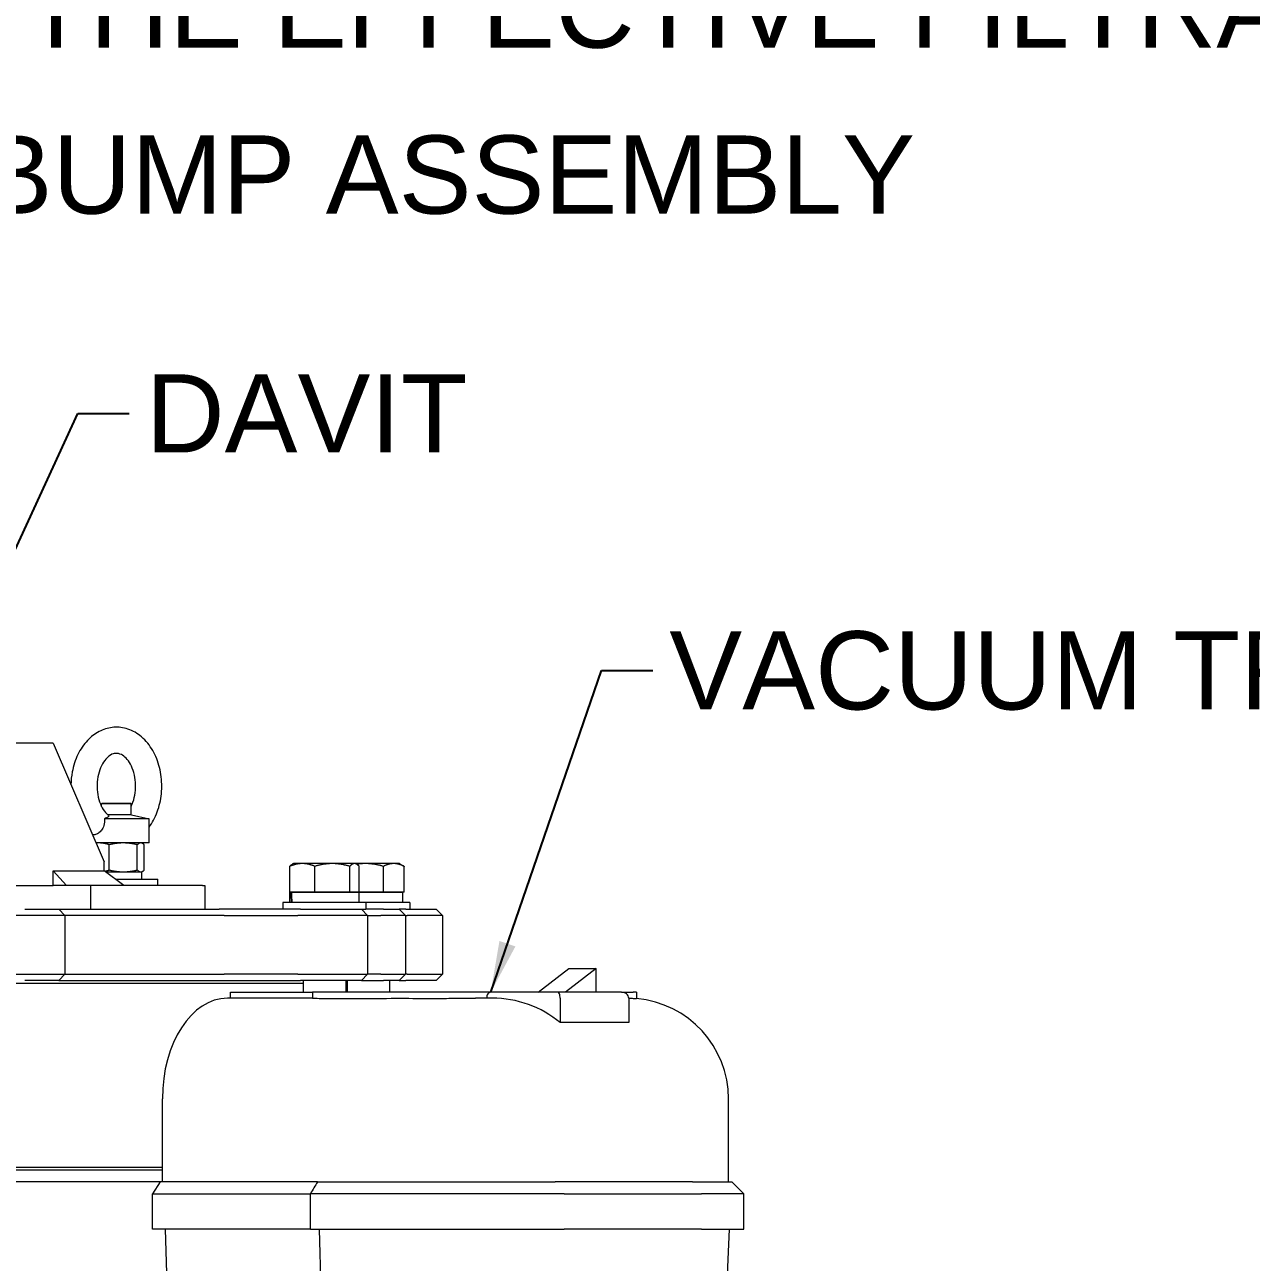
# Model space of a CAD drawing. Header units: inches. Extents: x 14 to 368, y 5 to 236.
# Drawn here: x 288.66 to 314.53, y 106.12 to 132.23 of the extents above; entities that cross this region are included whole.
import ezdxf

# ---------------------------------------------------------------- set-up
doc = ezdxf.new("R2010")
doc.units = ezdxf.units.IN
doc.header["$LTSCALE"] = 11
doc.header["$MEASUREMENT"] = 0
for name, color, linetype, lineweight in [('Symbol', 7, 'Continuous', 25), ('Symbol (ANSI)', 7, 'Continuous', 25), ('Visible (ANSI)', 7, 'Continuous', 50)]:
    doc.layers.add(name, color=color, linetype=linetype, lineweight=lineweight)
doc.styles.add('MEMCOR Medium', font='arial.ttf')
doc.styles.add('Standard D-E', font='arial.ttf')
doc.styles.add('Standard D-E NeptuneBenson', font='arial.ttf')
doc.dimstyles.new('Default (ANSI)$7', dxfattribs={"dimscale": 11, "dimtxt": 0.15, "dimasz": 0.098425, "dimexe": 0.125, "dimexo": 0.0625, "dimgap": 0.031496, "dimtad": 0, "dimtih": 1, "dimtoh": 1, "dimdec": 4, "dimrnd": 1e-08, "dimzin": 3, "dimdsep": 46, "dimlunit": 5, "dimtxsty": 'MEMCOR Medium', "dimcen": 0.09, "dimdle": 0.393701, "dimclrd": 256, "dimclre": 256, "dimclrt": 256, "dimadec": 0, "dimazin": 1, "dimtfac": 0.8, "dimtofl": 0, "dimtmove": 0, "dimatfit": 3, "dimfxl": 1, "dimfrac": 1, "dimtolj": 1, "dimtzin": 4, "dimlwd": -1, "dimlwe": -1, "dimarcsym": 0})
doc.dimstyles.new('Default D-E$7', dxfattribs={"dimscale": 11, "dimtxt": 0.15, "dimasz": 0.098425, "dimexe": 0.125, "dimexo": 0.0625, "dimgap": 0.031496, "dimtad": 0, "dimtih": 1, "dimtoh": 1, "dimrnd": 1e-08, "dimzin": 4, "dimdsep": 46, "dimtxsty": 'Standard D-E', "dimcen": 0.09, "dimdle": 0.393701, "dimclrd": 256, "dimclre": 256, "dimclrt": 256, "dimadec": 0, "dimazin": 1, "dimtfac": 1, "dimtofl": 0, "dimtmove": 0, "dimatfit": 3, "dimfxl": 1, "dimtolj": 1, "dimtzin": 4, "dimlwd": -1, "dimlwe": -1, "dimarcsym": 0})

msp = doc.modelspace()

# ---------------------------------------------------------------- linework, layer by layer
at = {"layer": 'Visible (ANSI)', "linetype": 'Continuous', "lineweight": 18}
for p, q in [((289.260701, 117.06876), (284.812105, 117.06876)), ((289.260701, 117.06876), (290.334288, 114.56876)), ((290.293504, 115.80626), (290.281004, 115.79376)), ((290.906004, 115.79376), (290.281004, 115.79376)), ((290.281004, 115.73914), (290.281004, 115.79376)), ((290.293504, 115.80626), (290.893504, 115.80626)), ((290.893504, 115.80626), (290.906004, 115.79376)), ((290.906004, 115.558113), (290.906004, 115.79376)), ((291.282481, 115.479571), (290.340259, 115.479571)), ((290.91297, 115.558113), (290.413376, 115.558113)), ((290.91297, 115.558113), (291.282481, 115.479571)), ((291.282481, 114.96776), (291.282481, 115.479571)), ((291.282481, 114.96776), (290.162944, 114.96776)), ((290.444943, 114.397065), (290.444943, 114.929455)), ((291.034401, 114.397065), (291.034401, 114.929455)), ((291.124504, 114.96776), (291.140813, 114.960155)), ((291.182963, 114.397065), (291.182963, 114.929455)), ((289.542919, 114.06876), (289.260701, 114.38126)), ((289.260701, 114.06876), (289.260701, 114.38126)), ((289.260701, 114.38126), (290.334288, 114.38126)), ((290.334288, 114.38126), (290.334288, 114.56876)), ((290.750705, 114.06876), (290.334288, 114.38126)), ((290.36427, 114.35876), (291.130004, 114.35876)), ((291.124504, 114.35876), (291.140813, 114.366365)), ((291.130004, 114.20276), (291.130004, 114.35876)), ((294.249386, 113.928389), (294.249386, 114.473797)), ((294.326516, 114.532389), (294.301981, 114.518224)), ((294.515172, 114.532389), (294.326516, 114.532389)), ((295.147522, 114.532389), (294.515172, 114.532389)), ((294.780957, 113.928389), (294.780957, 114.473797)), ((295.614866, 114.532389), (295.147522, 114.532389)), ((295.514086, 113.928389), (295.514086, 114.473797)), ((295.638516, 114.532389), (295.614866, 114.532389)), ((295.846287, 114.532389), (295.638516, 114.532389)), ((295.638516, 114.532389), (295.66305, 114.518224)), ((295.715645, 113.928389), (295.715645, 114.473797)), ((296.442897, 114.532389), (295.846287, 114.532389)), ((296.223328, 113.928389), (296.223328, 114.473797)), ((296.564384, 114.532389), (296.442897, 114.532389)), ((296.564384, 114.532389), (296.629686, 114.494687)), ((296.662466, 113.928389), (296.662466, 114.473797)), ((288.154899, 114.06876), (289.260701, 114.06876)), ((290.050911, 114.06876), (289.260701, 114.06876)), ((289.542919, 114.06876), (289.260701, 114.06876)), ((292.412804, 114.06876), (290.050911, 114.06876)), ((290.050911, 114.06876), (290.050911, 113.56876)), ((290.572145, 114.20276), (291.468504, 114.20276)), ((291.468504, 114.06876), (291.468504, 114.20276)), ((292.412804, 114.06876), (292.461255, 114.06876)), ((292.461255, 114.06876), (292.461255, 113.56876)), ((294.515172, 113.928389), (294.249386, 113.928389)), ((294.253016, 113.928385), (294.270082, 113.928385)), ((294.253016, 113.709385), (294.253016, 113.928385)), ((294.270082, 113.928385), (294.283853, 113.928385)), ((294.283853, 113.928385), (295.712016, 113.928385)), ((294.326516, 113.928389), (294.326516, 113.928385)), ((294.780957, 113.928389), (294.515172, 113.928389)), ((295.147522, 113.928389), (294.780957, 113.928389)), ((295.514086, 113.928389), (295.147522, 113.928389)), ((295.614866, 113.928389), (295.514086, 113.928389)), ((295.715645, 113.928389), (295.614866, 113.928389)), ((295.638516, 113.928389), (295.638516, 113.928385)), ((295.712016, 113.928385), (296.637884, 113.928385)), ((295.712016, 113.709385), (295.712016, 113.928385)), ((295.846287, 113.928389), (295.715645, 113.928389)), ((296.223328, 113.928389), (295.846287, 113.928389)), ((296.442897, 113.928389), (296.223328, 113.928389)), ((296.662466, 113.928389), (296.442897, 113.928389)), ((296.564384, 113.928389), (296.564384, 113.928385)), ((296.637884, 113.709385), (296.637884, 113.928385)), ((288.661731, 113.56876), (288.92622, 113.56876)), ((288.92622, 113.56876), (289.379604, 113.56876)), ((289.379604, 113.56876), (292.759748, 113.56876)), ((289.379604, 113.56876), (289.509604, 113.43876)), ((293.544711, 113.56876), (292.759748, 113.56876)), ((294.476322, 113.56876), (293.544711, 113.56876)), ((295.857516, 113.709385), (294.107516, 113.709385)), ((294.107516, 113.709385), (294.107516, 113.56876)), ((294.476322, 113.56876), (295.607761, 113.56876)), ((295.607761, 113.56876), (295.748977, 113.56876)), ((295.748977, 113.56876), (295.762619, 113.56876)), ((295.762619, 113.56876), (295.892619, 113.43876)), ((295.762619, 113.56876), (295.857516, 113.56876)), ((296.783384, 113.709385), (295.857516, 113.709385)), ((295.857516, 113.709385), (295.857516, 113.56876)), ((296.225832, 113.56876), (295.857516, 113.56876)), ((296.225832, 113.56876), (296.38748, 113.56876)), ((296.38748, 113.56876), (296.499319, 113.56876)), ((296.499319, 113.56876), (296.559237, 113.56876)), ((296.695167, 113.56876), (296.559237, 113.56876)), ((296.559237, 113.56876), (296.689237, 113.43876)), ((296.695167, 113.56876), (297.339994, 113.56876)), ((296.783384, 113.709385), (296.783384, 113.56876)), ((297.339994, 113.56876), (297.469994, 113.43876)), ((288.72193, 113.43876), (288.379585, 113.43876)), ((288.988473, 113.43876), (288.72193, 113.43876)), ((289.509604, 113.43876), (288.988473, 113.43876)), ((292.866784, 113.43876), (289.509604, 113.43876)), ((289.509604, 113.43876), (289.509604, 112.19876)), ((292.866784, 113.43876), (293.489771, 113.43876)), ((293.489771, 113.43876), (294.421382, 113.43876)), ((295.721886, 113.43876), (294.421382, 113.43876)), ((295.864199, 113.43876), (295.721886, 113.43876)), ((295.892619, 113.43876), (295.864199, 113.43876)), ((295.892619, 113.43876), (296.170892, 113.43876)), ((295.892619, 113.43876), (295.892619, 112.19876)), ((296.507659, 113.43876), (296.170892, 113.43876)), ((296.620366, 113.43876), (296.507659, 113.43876)), ((296.689237, 113.43876), (296.620366, 113.43876)), ((296.689237, 113.43876), (296.728813, 113.43876)), ((296.689237, 113.43876), (296.689237, 112.19876)), ((297.469994, 113.43876), (296.728813, 113.43876)), ((297.469994, 113.43876), (297.469994, 112.19876)), ((299.491595, 111.81876), (300.134382, 112.31876)), ((300.708916, 112.31876), (300.066128, 111.81876)), ((300.134382, 112.31876), (300.708916, 112.31876)), ((300.708916, 111.81876), (300.708916, 112.31876)), ((294.535016, 112.00626), (287.918317, 112.00626)), ((288.379585, 112.19876), (288.72193, 112.19876)), ((288.92622, 112.06876), (288.661731, 112.06876)), ((288.72193, 112.19876), (288.988473, 112.19876)), ((289.379604, 112.06876), (288.92622, 112.06876)), ((288.988473, 112.19876), (289.509604, 112.19876)), ((289.379604, 112.06876), (289.509604, 112.19876)), ((289.379604, 112.06876), (292.940369, 112.06876)), ((289.509604, 112.19876), (292.866784, 112.19876)), ((293.489771, 112.19876), (292.866784, 112.19876)), ((292.940369, 112.06876), (293.544711, 112.06876)), ((294.421382, 112.19876), (293.489771, 112.19876)), ((293.544711, 112.06876), (294.476322, 112.06876)), ((294.421382, 112.19876), (295.721886, 112.19876)), ((295.607761, 112.06876), (294.476322, 112.06876)), ((294.535016, 112.06876), (294.535016, 111.81876)), ((295.430016, 112.06876), (295.430016, 111.81876)), ((295.460884, 112.06876), (295.460884, 111.81876)), ((295.748977, 112.06876), (295.607761, 112.06876)), ((295.721886, 112.19876), (295.864199, 112.19876)), ((295.762619, 112.06876), (295.748977, 112.06876)), ((295.762619, 112.06876), (295.892619, 112.19876)), ((295.762619, 112.06876), (296.225832, 112.06876)), ((295.864199, 112.19876), (295.892619, 112.19876)), ((296.170892, 112.19876), (295.892619, 112.19876)), ((296.170892, 112.19876), (296.507659, 112.19876)), ((296.38748, 112.06876), (296.225832, 112.06876)), ((296.355884, 112.06876), (296.355884, 111.81876)), ((296.499319, 112.06876), (296.38748, 112.06876)), ((296.559237, 112.06876), (296.499319, 112.06876)), ((296.507659, 112.19876), (296.620366, 112.19876)), ((296.559237, 112.06876), (296.689237, 112.19876)), ((296.559237, 112.06876), (296.695167, 112.06876)), ((296.620366, 112.19876), (296.689237, 112.19876)), ((296.728813, 112.19876), (296.689237, 112.19876)), ((297.339994, 112.06876), (296.695167, 112.06876)), ((296.728813, 112.19876), (297.469994, 112.19876)), ((297.339994, 112.06876), (297.469994, 112.19876)), ((293.002742, 111.81876), (294.732809, 111.81876)), ((293.002742, 111.69376), (293.002742, 111.81876)), ((297.557169, 111.81876), (294.732809, 111.81876)), ((294.732809, 111.81876), (294.732809, 111.691077)), ((298.487888, 111.81876), (297.557169, 111.81876)), ((299.909463, 111.81876), (298.487888, 111.81876)), ((301.248603, 111.81876), (299.909463, 111.81876)), ((301.248603, 111.81876), (301.494274, 111.81876)), ((301.562163, 111.81876), (301.494274, 111.81876)), ((301.562163, 111.81876), (301.562163, 111.685685)), ((293.856728, 111.69376), (292.935563, 111.69376)), ((297.730779, 111.69376), (298.165745, 111.69376)), ((298.517289, 111.69376), (298.165745, 111.69376)), ((299.951653, 111.69376), (299.951653, 111.178366)), ((301.397925, 111.69376), (301.397925, 111.178366)), ((301.397925, 111.178366), (299.951653, 111.178366)), ((291.563649, 107.81876), (291.563649, 109.56876)), ((303.502084, 107.81876), (303.502084, 109.56876)), ((288.298409, 108.13126), (291.563649, 108.13126)), ((291.563649, 108.06876), (288.298409, 108.06876)), ((291.517553, 107.81876), (288.298409, 107.81876)), ((291.517553, 107.81876), (291.356152, 107.56876)), ((294.836333, 107.81876), (291.517553, 107.81876)), ((294.836333, 107.81876), (299.848285, 107.81876)), ((302.74083, 107.81876), (299.848285, 107.81876)), ((302.74083, 107.81876), (303.573485, 107.81876)), ((303.573485, 107.81876), (303.823485, 107.56876)), ((291.356152, 106.81876), (291.356152, 107.56876)), ((291.356152, 107.56876), (294.684837, 107.56876)), ((294.684837, 106.81876), (294.684837, 107.56876)), ((300.039796, 107.56876), (294.684837, 107.56876)), ((300.039796, 107.56876), (302.932341, 107.56876)), ((303.823485, 107.56876), (302.932341, 107.56876)), ((303.823485, 106.81876), (303.823485, 107.56876)), ((294.684837, 106.81876), (291.356152, 106.81876)), ((294.684837, 106.81876), (300.039796, 106.81876)), ((294.872153, 106.81876), (294.934053, 104.379174)), ((302.932341, 106.81876), (300.039796, 106.81876)), ((303.514454, 106.81876), (302.696263, 88.296694)), ((302.932341, 106.81876), (303.823485, 106.81876))]:
    msp.add_line(p, q, dxfattribs=at)
msp.add_arc((301.377084, 109.56876), 2.125, 0, 85.0338169, dxfattribs=at)
for centre, major_axis, ratio, start_param, end_param in [((294.982516, 113.773134), (-0.188981, 4.137075), 0.170312753, 1.525482101, 1.578425874), ((294.982516, 114.083636), (-0.188981, 4.137075), 0.170312753, 1.600551131, 1.653600499), ((298.487888, 111.69376), (0, 0.125), 0.696353244, 0, 1.570796327), ((299.909463, 111.69376), (0, -0.125), 0.33751937, 1.570796327, 3.141592654), ((301.248603, 111.69376), (0.149321, 0), 0.837121646, 0, 1.570796327), ((292.935563, 109.56876), (0, -2.125), 0.64560618, 3.141592654, 4.71238898), ((293.856728, 109.56876), (17.439812, 0), 0.121847642, 1.520540653, 1.570796327), ((298.517289, 109.56876), (2.196979, 0), 0.96723715, 0.859416189, 1.570796327)]:
    msp.add_ellipse(centre, major_axis=major_axis, ratio=ratio, start_param=start_param, end_param=end_param, dxfattribs=at)
for points, knots in [([(291.282481, 115.302195), (291.317007, 115.348317), (291.348276, 115.397396), (291.436715, 115.56001), (291.481747, 115.682156), (291.540616, 115.939002), (291.553916, 116.07389), (291.547416, 116.342586), (291.527597, 116.476374), (291.455398, 116.730465), (291.403098, 116.850831), (291.268497, 117.063791), (291.1868, 117.157124), (291.003566, 117.299497), (290.904049, 117.351478), (290.702676, 117.407091), (290.602523, 117.415014), (290.408975, 117.392212), (290.315847, 117.362557), (290.138257, 117.27008), (290.055048, 117.205049), (289.902675, 117.043064), (289.835932, 116.943321), (289.727335, 116.719519), (289.687146, 116.594271), (289.646514, 116.376071), (289.637516, 116.285457), (289.63607, 116.19466)], [3.898509139, 3.898509139, 3.898509139, 3.898509139, 4.056754626, 4.056754626, 4.398938909, 4.398938909, 4.746584901, 4.746584901, 5.094483157, 5.094483157, 5.441795747, 5.441795747, 5.780785146, 5.780785146, 6.090334181, 6.090334181, 6.366299518, 6.366299518, 6.63599325, 6.63599325, 6.927784401, 6.927784401, 7.252560037, 7.252560037, 7.596481555, 7.596481555, 7.831458194, 7.831458194, 7.831458194, 7.831458194]), ([(290.906004, 115.73914), (290.919761, 115.767084), (290.932388, 115.797041), (290.965278, 115.889916), (290.981458, 115.957335), (291.000051, 116.097902), (291.00235, 116.171059), (290.992487, 116.314773), (290.9803, 116.385294), (290.943646, 116.515506), (290.919267, 116.575224), (290.862907, 116.67814), (290.831001, 116.721328), (290.76464, 116.790167), (290.73035, 116.814955), (290.658931, 116.850946), (290.623551, 116.858308), (290.560599, 116.856791), (290.532181, 116.850739), (290.460429, 116.818961), (290.415112, 116.786549), (290.338354, 116.698417), (290.306556, 116.650526), (290.252869, 116.540111), (290.230762, 116.4781), (290.199152, 116.344821), (290.189734, 116.273537), (290.185346, 116.129314), (290.190459, 116.056399), (290.214417, 115.917482), (290.233219, 115.851497), (290.280972, 115.733696), (290.309824, 115.681831), (290.368942, 115.600557), (290.398697, 115.569437), (290.427873, 115.545788)], [4.104209623, 4.104209623, 4.104209623, 4.104209623, 4.248084742, 4.248084742, 4.5274672, 4.5274672, 4.809148347, 4.809148347, 5.09125043, 5.09125043, 5.371368437, 5.371368437, 5.650327299, 5.650327299, 5.940878514, 5.940878514, 6.30022792, 6.30022792, 6.586678092, 6.586678092, 6.965130293, 6.965130293, 7.251601663, 7.251601663, 7.530362539, 7.530362539, 7.810977806, 7.810977806, 8.093211609, 8.093211609, 8.374522902, 8.374522902, 8.653522623, 8.653522623, 8.904319276, 8.904319276, 8.904319276, 8.904319276]), ([(290.340259, 115.479571), (290.344037, 115.431146), (290.341496, 115.382264), (290.318048, 115.297118), (290.301725, 115.265135), (290.263284, 115.212171), (290.240019, 115.190092), (290.189653, 115.156574), (290.163195, 115.145559), (290.120942, 115.137254), (290.104869, 115.136533), (290.089693, 115.138352)], [0, 0, 0, 0, 0.370297257, 0.370297257, 0.678851509, 0.678851509, 0.993897876, 0.993897876, 1.309972792, 1.309972792, 1.514783522, 1.514783522, 1.514783522, 1.514783522]), ([(290.427873, 115.545788), (290.428479, 115.545297), (290.429035, 115.544797), (290.435315, 115.538501), (290.43478, 115.531702), (290.422817, 115.5156), (290.407745, 115.505966), (290.373568, 115.490878), (290.357998, 115.485148), (290.340259, 115.479571)], [1.7598983994, 1.7598983994, 1.7598983994, 1.7598983994, 1.7847843361, 1.7847843361, 2.0675310161, 2.0675310161, 2.4434414787, 2.4434414787, 2.6773418205, 2.6773418205, 2.6773418205, 2.6773418205]), ([(294.732809, 111.691077), (294.793995, 111.690502), (294.856127, 111.689896), (295.144475, 111.68723), (295.379628, 111.685605), (295.616226, 111.685605), (295.710716, 111.685605), (295.810805, 111.685844), (295.914784, 111.686365)], [26.213517074, 26.213517074, 26.213517074, 26.213517074, 26.824810769, 26.824810769, 29.016237352, 29.016237352, 29.016237352, 29.891417752, 29.891417752, 29.891417752, 29.891417752]), ([(295.914784, 111.686365), (295.964047, 111.686671), (296.013591, 111.687022), (296.101439, 111.687963), (296.139351, 111.688442), (296.177001, 111.688945)], [-55.1561514955, -55.1561514955, -55.1561514955, -55.1561514955, -54.7075950751, -54.7075950751, -54.3637081452, -54.3637081452, -54.3637081452, -54.3637081452]), ([(296.177001, 111.688945), (296.2156, 111.689482), (296.254283, 111.689851), (296.552281, 111.692094), (296.798651, 111.690418), (297.103367, 111.687349), (297.206686, 111.686037), (297.351964, 111.685531), (297.402472, 111.685659), (297.481152, 111.686964), (297.511228, 111.687835), (297.544145, 111.689245), (297.550887, 111.689565), (297.557169, 111.689886)], [-37.914858437, -37.914858437, -37.914858437, -37.914858437, -37.674676988, -37.674676988, -36.064935499, -36.064935499, -35.345048353, -35.345048353, -34.968662607, -34.968662607, -34.699552539, -34.699552539, -34.624049898, -34.624049898, -34.624049898, -34.624049898]), ([(301.494274, 111.689888), (301.505681, 111.689303), (301.515695, 111.688732), (301.544233, 111.687023), (301.555147, 111.686247), (301.560211, 111.685852), (301.560672, 111.685815), (301.56104, 111.685783)], [-71.6418603662, -71.6418603662, -71.6418603662, -71.6418603662, -71.4043149246, -71.4043149246, -70.8525116297, -70.8525116297, -70.7839194936, -70.7839194936, -70.7839194936, -70.7839194936]), ([(291.625949, 106.81876), (291.662287, 105.585181), (291.698626, 104.351602), (291.771304, 101.884444), (291.807644, 100.650866), (291.880324, 98.183708), (291.916665, 96.950129), (291.989347, 94.482972), (292.025689, 93.249393), (292.098373, 90.782236), (292.134716, 89.548657), (292.171059, 88.315079)], [0.005128417, 0.005128417, 0.005128417, 0.005128417, 9.41486509, 9.41486509, 18.824601762, 18.824601762, 28.234338435, 28.234338435, 37.644075108, 37.644075108, 47.053811781, 47.053811781, 47.053811781, 47.053811781])]:
    msp.add_open_spline(points, degree=3, knots=knots, dxfattribs=at)
for points, weights in [([(290.224494, 114.96776), (290.194562, 114.96776), (290.164259, 114.964698)], [1, 1.01081394267, 1.01546575543]), ([(290.444943, 114.929455), (290.326805, 114.96776), (290.224494, 114.96776)], [1, 1.0379548493, 1]), ([(290.739672, 114.96776), (290.602887, 114.96776), (290.444943, 114.929455)], [1, 1.0379548493, 1]), ([(291.034401, 114.929455), (290.876456, 114.96776), (290.739672, 114.96776)], [1, 1.0379548493, 1]), ([(291.108682, 114.96776), (291.074208, 114.96776), (291.034401, 114.929455)], [1, 1.0379548493, 1]), ([(291.182963, 114.929455), (291.143156, 114.96776), (291.108682, 114.96776)], [1, 1.0379548493, 1]), ([(290.347557, 114.371303), (290.393952, 114.380532), (290.444943, 114.397065)], [1.018521499, 1.01603594633, 1]), ([(290.444943, 114.397065), (290.602887, 114.35876), (290.739672, 114.35876)], [1, 1.0379548493, 1]), ([(290.739672, 114.35876), (290.876456, 114.35876), (291.034401, 114.397065)], [1, 1.0379548493, 1]), ([(291.034401, 114.397065), (291.074208, 114.35876), (291.108682, 114.35876)], [1, 1.0379548493, 1]), ([(291.108682, 114.35876), (291.143156, 114.35876), (291.182963, 114.397065)], [1, 1.0379548493, 1]), ([(294.515172, 114.532389), (294.39182, 114.532389), (294.249386, 114.473797)], [1, 1.0379548493, 1]), ([(294.249386, 114.473797), (294.277091, 114.503853), (294.301981, 114.518224)], [1, 1.01911664763, 1.01897640328]), ([(294.780957, 114.473797), (294.638523, 114.532389), (294.515172, 114.532389)], [1, 1.0379548493, 1]), ([(295.147522, 114.532389), (294.977398, 114.532389), (294.780957, 114.473797)], [1, 1.0379548493, 1]), ([(295.514086, 114.473797), (295.317645, 114.532389), (295.147522, 114.532389)], [1, 1.0379548493, 1]), ([(295.614866, 114.532389), (295.568094, 114.532389), (295.514086, 114.473797)], [1, 1.0379548493, 1]), ([(295.715645, 114.473797), (295.661637, 114.532389), (295.614866, 114.532389)], [1, 1.0379548493, 1]), ([(295.846287, 114.532389), (295.7567, 114.532389), (295.663676, 114.51786)], [1, 1.01907838925, 1.01897688749]), ([(296.223328, 114.473797), (296.021273, 114.532389), (295.846287, 114.532389)], [1, 1.0379548493, 1]), ([(296.442897, 114.532389), (296.340995, 114.532389), (296.223328, 114.473797)], [1, 1.0379548493, 1]), ([(296.662466, 114.473797), (296.544799, 114.532389), (296.442897, 114.532389)], [1, 1.0379548493, 1]), ([(296.629686, 114.494687), (296.645675, 114.485455), (296.662466, 114.473797)], [1.011827725, 1.00732912493, 1])]:
    msp.add_rational_spline(points, weights, degree=2, dxfattribs=at)
for points in [[(297.557169, 111.689886), (297.616606, 111.692933), (297.674857, 111.69376), (297.730779, 111.69376)], [(301.397925, 111.693096), (301.42956, 111.692518), (301.461739, 111.691511), (301.494274, 111.689888)], [(294.836333, 107.81876), (294.785799, 107.735458), (294.735266, 107.652064), (294.684837, 107.56876)]]:
    msp.add_open_spline(points, degree=3, dxfattribs=at)

# ---------------------------------------------------------------- texts
at = {"layer": 'Symbol', "insert": (287.709845, 129.890688), "char_height": 1.65000005, "width": 19.73208912, "attachment_point": 1, "style": 'Standard D-E'}
msp.add_mtext('\\fArial|b0|i0;BUMP ASSEMBLY', dxfattribs=at)
at = {"layer": 'Symbol (ANSI)', "insert": (218.465581, 196.119393), "char_height": 1.814999942, "width": 148.64247032, "attachment_point": 1, "line_spacing_factor": 1.727336, "style": 'Standard D-E NeptuneBenson'}
msp.add_mtext('NOTES:\\P1.^IFILTER TANK IS TO BE CONSTRUCTED OF HIGH QUALITY A36 CARBON STEEL, UPPER HEAD THICKNESS = 1 1/2" \\P(38.1mm), LOWER HEAD THICKNESS = 5/16" (7.93mm) & SHELL THICKNESS = 1/4" (6.35mm).\\P2.^IINTERIOR OF TANK IS LINED WITH FLEXSOL 3000. EXTERIOR IS COATED WITH 5-8 MILS OF HIGH SOLIDS ENAMEL. \\PNO WELDING OR EXTREME HEAT IS TO BE APPLIED TO TANK AFTER LINING OR COATING PROCESS IS DONE.\\P3.^IELECTRICAL REQUIREMENTS: 120VAC-10-60Hz, 15 AMP CIRCUIT PROTECTION.\\P4.^ILOCATE ALL ELECTRICAL ITEMS IN A NON-HAZARDOUS LOCATION.\\P5.^IELECTRICAL CONNECTIONS ARE THE RESPONSIBILITY OF THE CUSTOMER.\\P6.^IMEDIA QUANTITIES ARE INDICATED FOR INFORMATIONAL PURPOSES ONLY.\\P7.^IALL PNEUMATIC TUBING SUPPLIED BY POOL CONTRACTOR.\\P8.^IDRAIN VALVE MUST BE A BUTTERFLY VALVE AND INSTALLED DIRECTLY ON THE BOTTOM TANK HEAD.\\P{\\H1x;9.^IDESIGN PRESSURE IS 50 PSI (344.73 kpa). HYDROSTATICALLY TESTED TO 75 PSI (517.11 kpa).\\P\\H0.91667x;10.^ITHIS PRECOAT FILTER UTILIZES TUBE ELEMENTS AND THE EFFECTIVE FILTRATION AREA REPRESENTS THE \\PUNCOATED AREA.}', dxfattribs=at)
at = {"layer": 'Symbol (ANSI)', "char_height": 1.65000005, "attachment_point": 1, "style": 'MEMCOR Medium'}
for s, insert, width in [('\\fArial|b0|i0;DAVIT', (291.211811, 124.853703), 6.78990155), ('\\fArial|b0|i0;VACUUM TRANSFER UNIT', (302.253679, 119.43314), 29.0774796)]:
    msp.add_mtext(s, dxfattribs=dict(at, insert=insert, width=width))

# ---------------------------------------------------------------- leaders
at = {"layer": 'Symbol', "annotation_type": 0, "has_hookline": 1, "hookline_direction": 0, "text_width": 19.540008}
msp.add_leader([(282.454046, 121.369067), (286.280711, 129.065688), (287.363388, 129.065688)], dimstyle='Default D-E$7', override={"dimtad": 0}, dxfattribs=at)
at = {"layer": 'Symbol (ANSI)', "annotation_type": 0, "has_hookline": 1, "hookline_direction": 0}
for points, text_width in [([(286.578673, 117.06876), (289.782677, 124.028703), (290.865354, 124.028703)], 6.563984), ([(298.487888, 111.81876), (300.824546, 118.60814), (301.907223, 118.60814)], 29.013439)]:
    msp.add_leader(points, dimstyle='Default (ANSI)$7', override={"dimtad": 0}, dxfattribs=dict(at, text_width=text_width))

doc.saveas('drawing.dxf')
